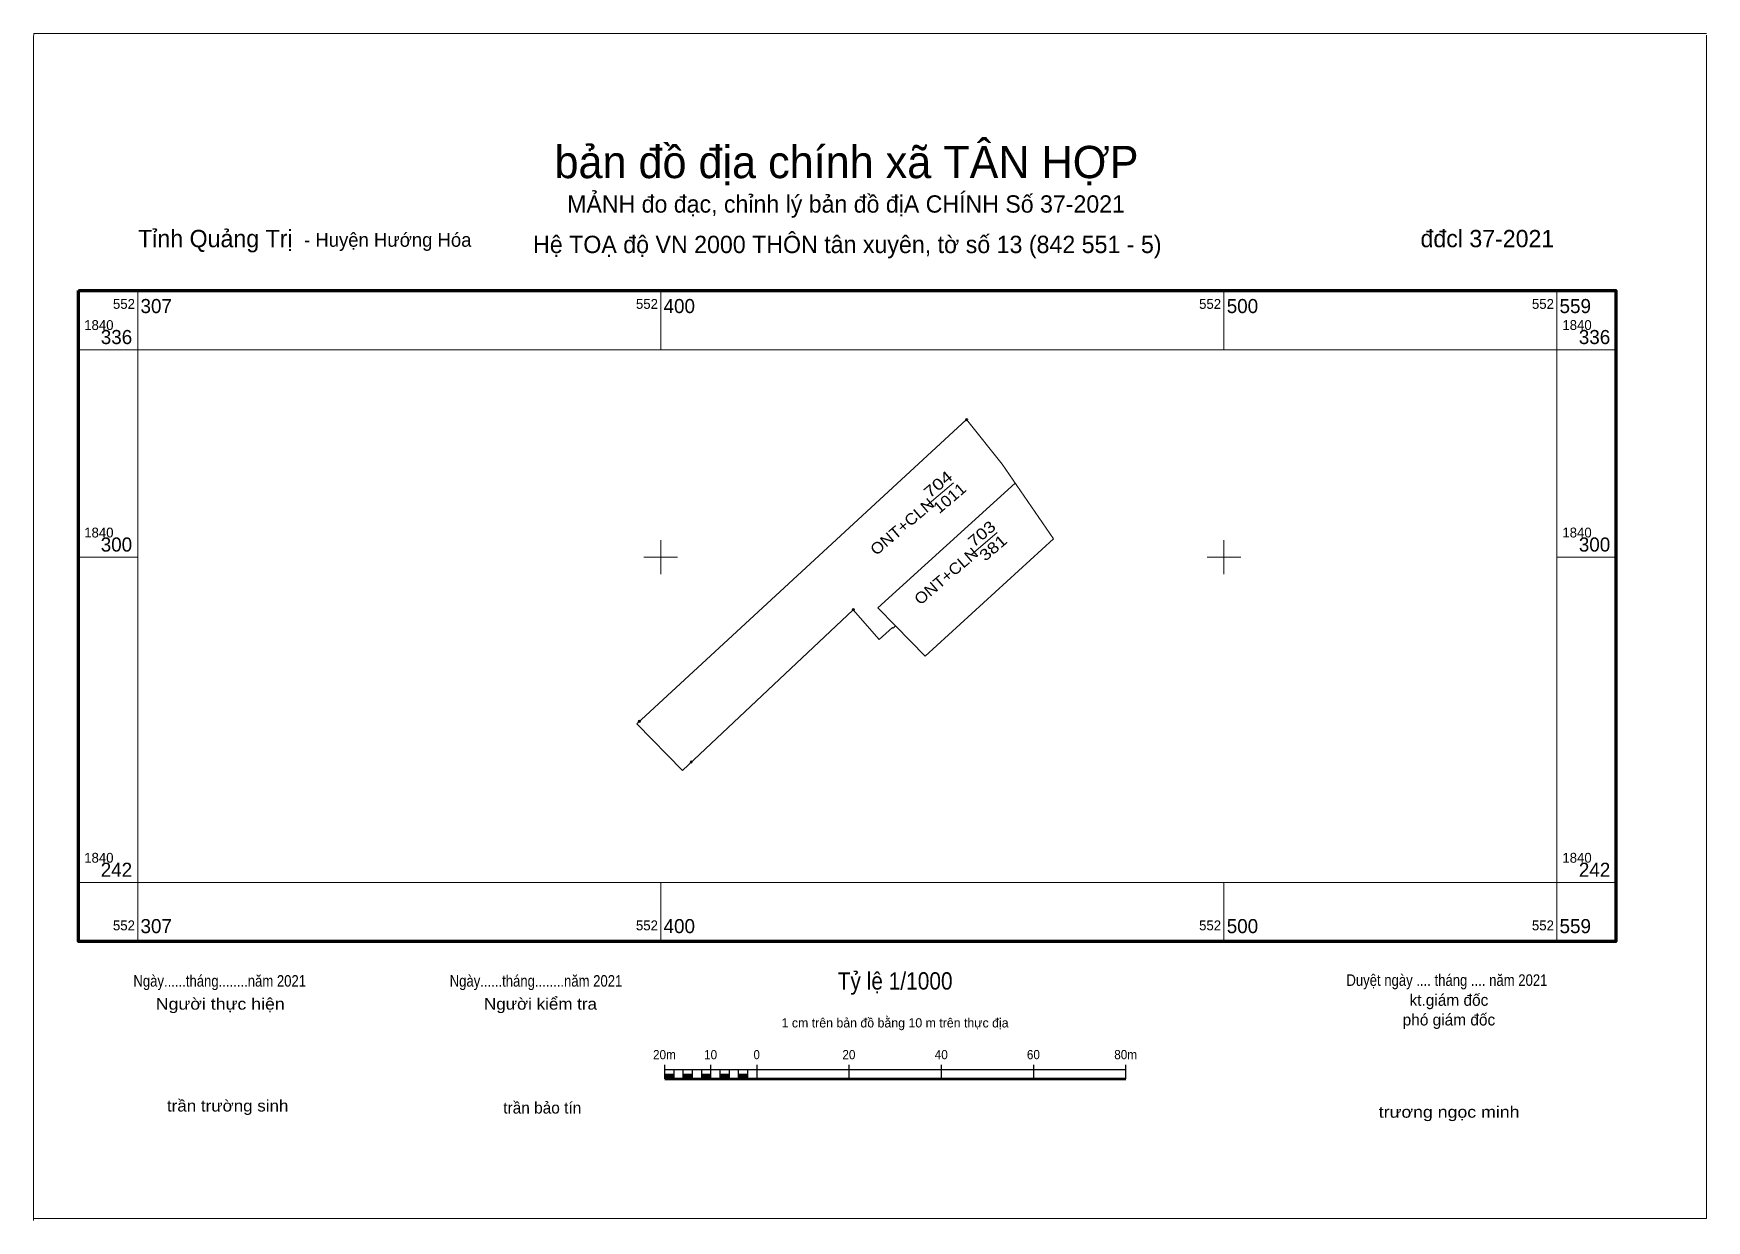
# Model space of a CAD drawing. Header units: metres. Extents: x 551238 to 552586, y 1840182 to 1840491.
# Drawn here: x 552288.6 to 552585.7, y 1840182.3 to 1840393 of the extents above.
import ezdxf
from ezdxf.enums import TextEntityAlignment as Align

# ---------------------------------------------------------------- set-up
doc = ezdxf.new("R2010")
doc.units = ezdxf.units.M
doc.header["$LTSCALE"] = 0.82
doc.header["$PDMODE"] = 32
doc.header["$PDSIZE"] = 0.41
for name, color, linetype, lineweight in [('10', 7, 'Continuous', 13), ('11', 7, 'Continuous', 13), ('13', 7, 'Continuous', 13), ('2', 7, 'Continuous', 25), ('63', 7, 'Continuous', 13)]:
    doc.layers.add(name, color=color, linetype=linetype, lineweight=lineweight)

msp = doc.modelspace()

# ---------------------------------------------------------------- hatches: boundary and pattern name
at = {"layer": '2'}
for points in [[(552400.72, 1840207.42), (552402.36, 1840207.42), (552402.36, 1840208.24), (552400.72, 1840208.24)], [(552404, 1840207.42), (552405.63, 1840207.42), (552405.63, 1840208.24), (552404, 1840208.24)], [(552407.27, 1840207.42), (552408.91, 1840207.42), (552408.91, 1840208.24), (552407.27, 1840208.24)], [(552410.55, 1840207.42), (552412.18, 1840207.42), (552412.18, 1840208.24), (552410.55, 1840208.24)], [(552413.82, 1840207.42), (552415.46, 1840207.42), (552415.46, 1840208.24), (552413.82, 1840208.24)]]:
    msp.add_hatch(color=256, dxfattribs=at).paths.add_polyline_path(points)

# ---------------------------------------------------------------- linework, layer by layer
at = {"layer": '10'}
msp.add_lwpolyline([(552441.7, 1840287.82), (552441.24, 1840287.4), (552441.13, 1840287.51), (552438.76, 1840285.39), (552434.18, 1840290.67), (552403.89, 1840262.16), (552395.78, 1840270.45), (552454.31, 1840324.43), (552460.65, 1840316.53), (552469.73, 1840303.23), (552446.94, 1840282.46)], close=True, dxfattribs=at)
msp.add_lwpolyline([(552441.7, 1840287.82), (552438.55, 1840291.04), (552462.96, 1840313.14)], dxfattribs=at)
for p in [(552454.31, 1840324.43), (552434.18, 1840290.67), (552396.2, 1840270.85), (552405.4, 1840263.67)]:
    msp.add_point(p, dxfattribs=at)
at = {"layer": '11'}
for p, q in [((552288.69, 1840392.96), (552585.69, 1840392.96)), ((552585.7, 1840392.64), (552585.7, 1840182.64)), ((552585.69, 1840182.64), (552288.69, 1840182.64))]:
    msp.add_line(p, q, dxfattribs=at)
msp.add_lwpolyline([(552288.61, 1840182.26), (552288.61, 1840392.26), (552288.69, 1840392.96)], dxfattribs=at)
at = {"layer": '13'}
for p, q in [((552447.33, 1840309.21), (552451.97, 1840313.17)), ((552455.11, 1840300.43), (552459.75, 1840304.4))]:
    msp.add_line(p, q, dxfattribs=at)
at = {"layer": '2'}
for p, q in [((552400.72, 1840207.42), (552400.72, 1840209.88)), ((552400.72, 1840209.06), (552482.61, 1840209.06)), ((552402.36, 1840207.42), (552402.36, 1840209.06)), ((552404, 1840207.42), (552404, 1840209.06)), ((552405.63, 1840207.42), (552405.63, 1840209.06)), ((552407.27, 1840207.42), (552407.27, 1840209.06)), ((552408.91, 1840207.42), (552408.91, 1840209.88)), ((552410.55, 1840207.42), (552410.55, 1840209.06)), ((552412.18, 1840207.42), (552412.18, 1840209.06)), ((552413.82, 1840207.42), (552413.82, 1840209.06)), ((552415.46, 1840207.42), (552415.46, 1840209.06)), ((552417.1, 1840207.42), (552417.1, 1840209.88)), ((552433.48, 1840207.42), (552433.48, 1840209.88)), ((552449.86, 1840207.42), (552449.86, 1840209.88)), ((552466.24, 1840207.42), (552466.24, 1840209.88)), ((552482.61, 1840207.42), (552482.61, 1840209.88))]:
    msp.add_line(p, q, dxfattribs=at)
at = {"layer": '2', "lineweight": 53}
msp.add_line((552400.72, 1840207.42), (552482.61, 1840207.42), dxfattribs=at)
at = {"layer": '2', "lineweight": 13}
for points in [[(552400.72, 1840207.42), (552402.36, 1840207.42), (552402.36, 1840208.24), (552400.72, 1840208.24)], [(552404, 1840207.42), (552405.63, 1840207.42), (552405.63, 1840208.24), (552404, 1840208.24)], [(552407.27, 1840207.42), (552408.91, 1840207.42), (552408.91, 1840208.24), (552407.27, 1840208.24)], [(552410.55, 1840207.42), (552412.18, 1840207.42), (552412.18, 1840208.24), (552410.55, 1840208.24)], [(552413.82, 1840207.42), (552415.46, 1840207.42), (552415.46, 1840208.24), (552413.82, 1840208.24)]]:
    msp.add_lwpolyline(points, close=True, dxfattribs=at)
at = {"layer": '63'}
for p, q in [((552307.12, 1840336.83), (552307.12, 1840347.33)), ((552400, 1840336.83), (552400, 1840347.33)), ((552500, 1840336.83), (552500, 1840347.33)), ((552559.1, 1840336.83), (552559.1, 1840347.33)), ((552307.12, 1840336.83), (552296.62, 1840336.83)), ((552559.1, 1840336.83), (552569.6, 1840336.83)), ((552400, 1840297), (552400, 1840303)), ((552400, 1840297), (552400, 1840303)), ((552500, 1840297), (552500, 1840303)), ((552307.12, 1840300), (552296.62, 1840300)), ((552397, 1840300), (552403, 1840300)), ((552397, 1840300), (552403, 1840300)), ((552497, 1840300), (552503, 1840300)), ((552559.1, 1840300), (552569.6, 1840300)), ((552307.12, 1840242.27), (552296.62, 1840242.27)), ((552307.12, 1840242.27), (552307.12, 1840231.77)), ((552400, 1840242.27), (552400, 1840231.77)), ((552500, 1840242.27), (552500, 1840231.77)), ((552559.1, 1840242.27), (552559.1, 1840231.77)), ((552559.1, 1840242.27), (552569.6, 1840242.27))]:
    msp.add_line(p, q, dxfattribs=at)
at = {"layer": '63', "lineweight": 70}
msp.add_lwpolyline([(552296.62, 1840347.33), (552569.6, 1840347.33), (552569.6, 1840231.77), (552296.62, 1840231.77)], close=True, dxfattribs=at)
at = {"layer": '63'}
msp.add_lwpolyline([(552307.12, 1840336.83), (552559.1, 1840336.83), (552559.1, 1840242.27), (552307.12, 1840242.27)], close=True, dxfattribs=at)

# ---------------------------------------------------------------- texts
at = {"layer": '13'}
for s, rotation, width, p in [('704', 40.382, 1.25, (552449.8971, 1840312.1807)), ('1011', 40.382, 1.1, (552451.9421, 1840309.7237)), ('703', 40.56, 1.2, (552457.6448, 1840303.3858)), ('381', 40.56, 1.2, (552459.6598, 1840300.9072))]:
    msp.add_text(s, height=2, rotation=rotation, dxfattribs=dict(at, width=width)).set_placement(p, align=Align.CENTER)
at = {"layer": '13', "width": 1.1}
for rotation, p in [(40.382, (552448.7842, 1840309.1397)), (40.56, (552456.5795, 1840300.3723))]:
    msp.add_text('ONT+CLN', height=2, rotation=rotation, dxfattribs=at).set_placement(p, align=Align.RIGHT)
at = {"layer": '2'}
for s, height, p in [('bản đồ địa chính xã TÂN HỢP', 5.731, (552432.985, 1840367.28)), ('MẢNH đo đạc, chỉnh lý bản đồ địA CHÍNH Số 37-2021', 3.07, (552432.9, 1840361.16)), ('Hệ TOẠ độ VN 2000 THÔN tân xuyên, tờ số 13 (842 551 - 5)', 3.078, (552433.13, 1840353.98)), ('kt.giám đốc', 2.047, (552539.955, 1840220.37)), ('1 cm trên bản đồ bằng 10 m trên thực địa', 1.638, (552441.61, 1840216.53)), ('phó giám đốc', 2.047, (552539.955, 1840216.88)), ('trần bảo tín', 2.047, (552378.96, 1840201.25))]:
    msp.add_text(s, height=height, dxfattribs=at).set_placement(p, align=Align.CENTER)
for s, height, p in [('Tỉnh Quảng Trị ', 3.078, (552307.18, 1840355.02)), ('- Huyện Hướng Hóa', 2.456, (552336.66, 1840355.1))]:
    msp.add_text(s, height=height, dxfattribs=at).set_placement(p)
msp.add_text(' đđcl 37-2021', height=3.07, dxfattribs=at).set_placement((552558.65, 1840355.02), align=Align.RIGHT)
for s, height, width, p in [('Tỷ lệ 1/1000', 3.079, 0.9, (552441.62, 1840223.25)), ('Duyệt ngày .... tháng .... năm 2021', 2.047, 0.85, (552539.6, 1840223.91)), ('Ngày......tháng........năm 2021', 2.047, 0.85, (552321.685, 1840223.77)), ('Ngày......tháng........năm 2021', 2.047, 0.85, (552377.845, 1840223.77)), ('Người thực hiện', 2.047, 1.15, (552321.78, 1840219.69)), ('Người kiểm tra', 2.047, 1.1, (552378.645, 1840219.69)), ('20m', 1.638, 0.95, (552400.65, 1840210.89)), ('10', 1.638, 0.95, (552408.85, 1840210.89)), ('0', 1.638, 0.9, (552417.035, 1840210.89)), ('20', 1.638, 0.95, (552433.41, 1840210.89)), ('40', 1.638, 0.95, (552449.81, 1840210.89)), ('60', 1.638, 0.95, (552466.17, 1840210.89)), ('80m', 1.638, 0.95, (552482.55, 1840210.89)), ('trần trường sinh', 2.047, 1.1, (552323.095, 1840201.61)), ('trương ngọc minh', 2.047, 1.15, (552539.99, 1840200.51))]:
    msp.add_text(s, height=height, dxfattribs=dict(at, width=width)).set_placement(p, align=Align.CENTER)
at = {"layer": '63'}
for s, height, p in [('552', 1.75, (552306.63, 1840344.08)), ('552', 1.75, (552399.5, 1840344.08)), ('552', 1.75, (552499.5, 1840344.08)), ('552', 1.75, (552558.6, 1840344.08)), ('336', 2.5, (552306.14, 1840337.83)), ('336', 2.5, (552568.6, 1840337.83)), ('300', 2.5, (552306.13, 1840301)), ('300', 2.5, (552568.6, 1840301)), ('242', 2.5, (552306.13, 1840243.27)), ('242', 2.5, (552568.61, 1840243.27)), ('552', 1.75, (552306.63, 1840233.77)), ('552', 1.75, (552399.5, 1840233.77)), ('552', 1.75, (552499.5, 1840233.77)), ('552', 1.75, (552558.6, 1840233.77))]:
    msp.add_text(s, height=height, dxfattribs=at).set_placement(p, align=Align.RIGHT)
for s, height, p in [('307', 2.5, (552307.62, 1840343.33)), ('400', 2.5, (552400.5, 1840343.33)), ('500', 2.5, (552500.5, 1840343.33)), ('559', 2.5, (552559.6, 1840343.33)), ('1840', 1.75, (552297.62, 1840340.33)), ('1840', 1.75, (552560.1, 1840340.33)), ('1840', 1.75, (552297.62, 1840303.5)), ('1840', 1.75, (552560.1, 1840303.5)), ('1840', 1.75, (552297.62, 1840245.77)), ('1840', 1.75, (552560.1, 1840245.77)), ('307', 2.5, (552307.62, 1840233.27)), ('400', 2.5, (552400.5, 1840233.27)), ('500', 2.5, (552500.5, 1840233.27)), ('559', 2.5, (552559.6, 1840233.27))]:
    msp.add_text(s, height=height, dxfattribs=at).set_placement(p)

doc.saveas('drawing.dxf')
